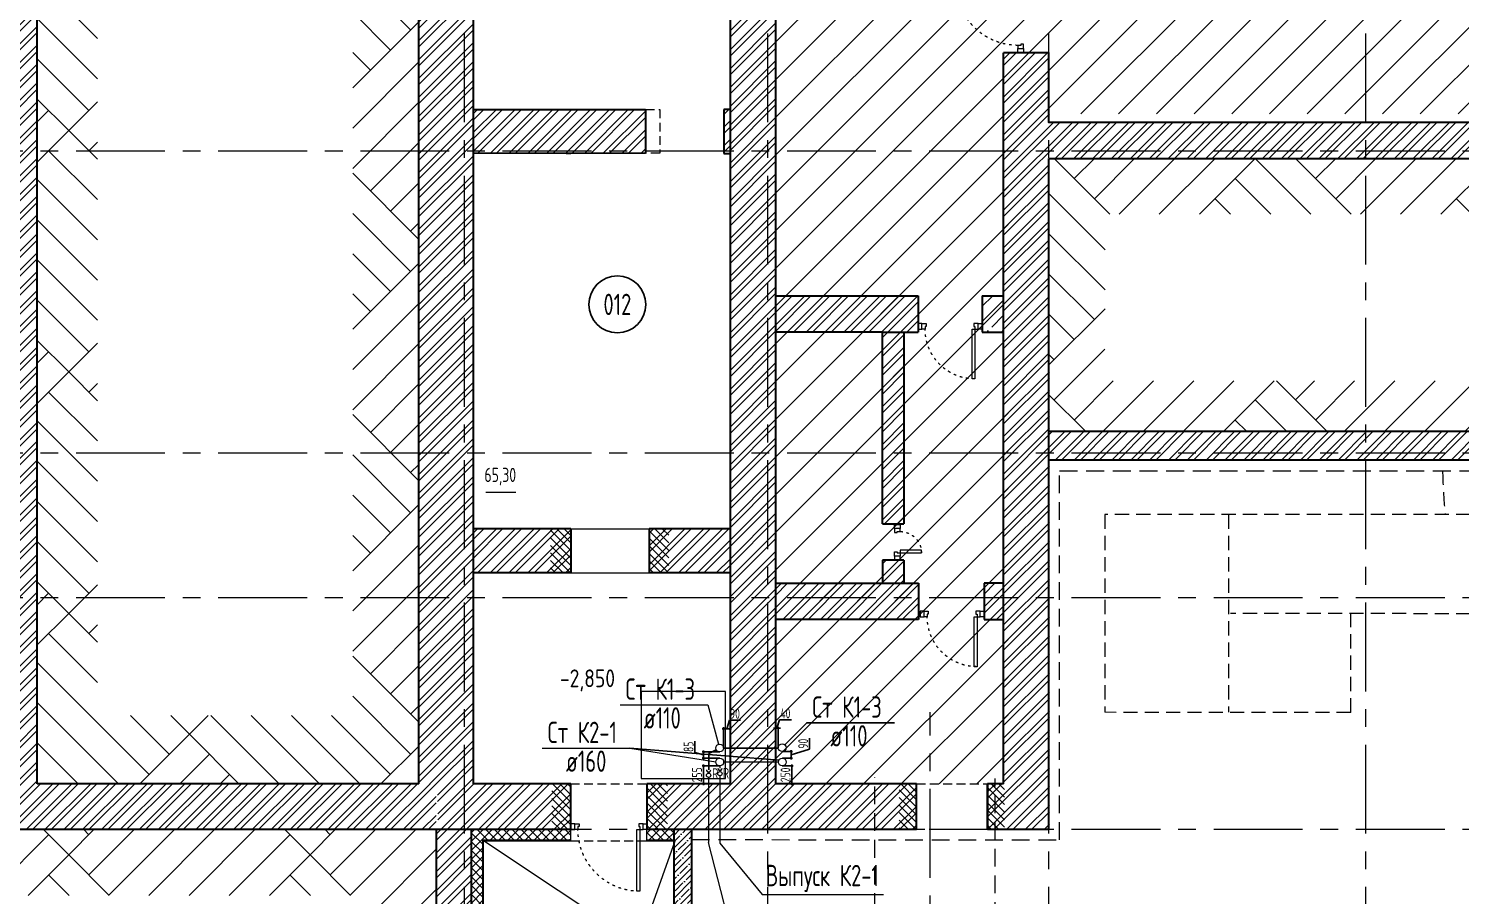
# Model space of a CAD drawing. Header units: millimetres. Extents: x -8689834 to 9419935, y -284943 to 166066.
# Drawn here: x -339973 to -319836, y 60527 to 72711 of the extents above; entities that cross this region are included whole.
import ezdxf
from ezdxf import colors
from ezdxf.entities.mleader import LeaderData, LeaderLine
from ezdxf.enums import TextEntityAlignment as Align
from ezdxf.math import Vec2, Vec3

# ---------------------------------------------------------------- set-up
doc = ezdxf.new("R2010")
doc.units = ezdxf.units.MM
doc.header["$MEASUREMENT"] = 0
for name, pattern in [('ACAD_ISO03W100', [30, 12, -18]), ('ADSK_Штриховая_ш2 п1', [3, 2, -1]), ('CENTER', [2, 1.25, -0.25, 0.25, -0.25]), ('TRATTEGGIATA', [0.75, 0.5, -0.25])]:
    doc.linetypes.add(name, pattern=pattern)
doc.layers.get('0').update_dxf_attribs({"color": 250, "lineweight": 9})
for name, color, linetype, lineweight in [('!!!_АР_перегородки блоки', 7, 'Continuous', 5), ('1 этаж тонкие линии!', 250, 'Continuous', 0), ('_0', 250, 'Continuous', 9), ('АР штриховка стен', 250, 'Continuous', 9), ('АР_Двери', 175, 'Continuous', 18), ('АР_Маркер экспликации', 239, 'Continuous', 13), ('АР_МосжилНии_Стены', 127, 'Continuous', 30), ('АР_Навесной фасад', 190, 'Continuous', 5), ('АР_Номер помещения', 1, 'Continuous', 25), ('АР_Оси', 195, 'Continuous', 9), ('АР_Отметки', 250, 'Continuous', 15), ('АР_Помещения_площадь', 19, 'Continuous', 9), ('АР_тонкая линия', 250, 'Continuous', 0), ('АР_Утеплитель', 154, 'Continuous', 9), ('АР_Штриховка кирпич', 250, 'Continuous', 9), ('АР_Штриховка монолит', 250, 'Continuous', 9), ('ВК_канализация', 32, 'Continuous', 30), ('Подвал', 250, 'Continuous', 30)]:
    doc.layers.add(name, color=color, linetype=linetype, lineweight=lineweight)
doc.layers.add('АР_Кровля дорожки', color=245, linetype='Continuous')
doc.styles.add('ISOCPEUR', font='isocpeur.ttf', dxfattribs={"width": 0.7})
doc.styles.get("Standard").update_dxf_attribs({"font": 'isocpeur.ttf', "width": 0.7})
doc.dimstyles.new('R_50', dxfattribs={"dimtxt": 140, "dimasz": 30, "dimexe": 20, "dimexo": 0, "dimgap": 20, "dimtad": 1, "dimdec": 0, "dimrnd": 5, "dimzin": 0, "dimdsep": 46, "dimtxsty": 'ISOCPEUR', "dimblk": 'ARCHTICK', "dimcen": 50, "dimdle": 20, "dimclrd": 256, "dimclre": 256, "dimclrt": 256, "dimadec": 0, "dimazin": 0, "dimtfac": 2, "dimtdec": 0, "dimtofl": 0, "dimtmove": 1, "dimatfit": 3, "dimfxl": 1, "dimtvp": 3, "dimtolj": 1, "dimtzin": 0, "dimarcsym": 0})

# ---------------------------------------------------------------- blocks, each defined once
blk = doc.blocks.new('*U246')
for points in [[(-55, -80), (-55, 0), (-115, 0), (-115, -40), (-100, -40), (-100, -80), (-55, -80)], [(0, 0), (0, -80), (-55, -80), (-55, 0), (0, 0)], [(-1070, 0), (-1070, -80), (-1015, -80), (-1015, 0), (-1070, 0)], [(-1015, -80), (-1015, 0), (-955, 0), (-955, -40), (-970, -40), (-970, -80), (-1015, -80)]]:
    blk.add_lwpolyline(points)
blk.add_lwpolyline([(-100, -80), (-100, -950), (-140, -950), (-140, -80)], close=True)
at = {"linetype": 'ACAD_ISO03W100', "ltscale": 3}
blk.add_arc((-100, -80), 870, 180, 270, dxfattribs=at)
blk = doc.blocks.new('*U245')
blk.add_lwpolyline([(-100, 80), (-100, 950), (-140, 950), (-140, 80)], close=True)
for points in [[(-1070, 0), (-1070, 80), (-1015, 80), (-1015, 0), (-1070, 0)], [(-1015, 80), (-1015, 0), (-955, 0), (-955, 40), (-970, 40), (-970, 80), (-1015, 80)], [(-55, 80), (-55, 0), (-115, 0), (-115, 40), (-100, 40), (-100, 80), (-55, 80)], [(0, 0), (0, 80), (-55, 80), (-55, 0), (0, 0)]]:
    blk.add_lwpolyline(points)
at = {"linetype": 'ACAD_ISO03W100', "ltscale": 3}
blk.add_arc((-100, 80), 870, 90, 180, dxfattribs=at)
blk = doc.blocks.new('*U274')
at = {"layer": 'АР_Номер помещения', "color": 7}
blk.add_circle((-16481, -1596), 400, dxfattribs=at)
at = {"layer": 'АР_Помещения_площадь', "color": 7}
blk.add_line((-17910, -4239), (-18332, -4239), dxfattribs=at)
at = {"color": 7, "style": 'ISOCPEUR', "width": 0.7, "flags": 1}
blk.add_attdef('КАТЕГОРИЯ', (-499, -2092), '', height=250, dxfattribs=at)
at = {"layer": 'АР_Номер помещения', "color": 7, "style": 'ISOCPEUR', "width": 0.7}
blk.add_attdef('НОМЕР_ПОМЕЩЕНИЯ', text='', height=300, dxfattribs=at).set_placement((-16481, -1596), align=Align.MIDDLE_CENTER)
at = {"layer": 'АР_Помещения_площадь', "color": 7, "lineweight": 30, "width": 0.7, "flags": 104}
blk.add_attdef('ИМЯ_ПОМЕЩЕНИЯ', text='', height=100, dxfattribs=at).set_placement((158, 1217), align=Align.MIDDLE_CENTER)
at = {"layer": 'АР_Помещения_площадь', "color": 7, "style": 'ISOCPEUR', "width": 0.7}
blk.add_attdef('ПЛОЩАДЬ_ПОМЕЩЕНИЯ', text='', height=200, dxfattribs=at).set_placement((-17905, -3993), align=Align.MIDDLE_RIGHT)
blk = doc.blocks.new('*U275')
blk.add_lwpolyline([(-100, 80), (-100, 780), (-140, 780), (-140, 80)], close=True)
for points in [[(-900, 0), (-900, 80), (-845, 80), (-845, 0), (-900, 0)], [(-845, 80), (-845, 0), (-785, 0), (-785, 40), (-800, 40), (-800, 80), (-845, 80)], [(-55, 80), (-55, 0), (-115, 0), (-115, 40), (-100, 40), (-100, 80), (-55, 80)], [(0, 0), (0, 80), (-55, 80), (-55, 0), (0, 0)]]:
    blk.add_lwpolyline(points)
at = {"linetype": 'ACAD_ISO03W100', "ltscale": 3}
blk.add_arc((-100, 80), 700, 90, 180, dxfattribs=at)
blk = doc.blocks.new('*U237')
for points in [[(-500, 0), (-500, -80), (-445, -80), (-445, 0), (-500, 0)], [(-445, -80), (-445, 0), (-385, 0), (-385, -40), (-400, -40), (-400, -80), (-445, -80)], [(-55, -80), (-55, 0), (-115, 0), (-115, -40), (-100, -40), (-100, -80), (-55, -80)], [(0, 0), (0, -80), (-55, -80), (-55, 0), (0, 0)]]:
    blk.add_lwpolyline(points)
blk.add_lwpolyline([(-100, -80), (-100, -380), (-140, -380), (-140, -80)], close=True)
at = {"linetype": 'ACAD_ISO03W100', "ltscale": 3}
blk.add_arc((-100, -80), 300, 180, 270, dxfattribs=at)
blk = doc.blocks.new('_DotSmall')
at = {"color": 0, "linetype": 'ByBlock', "const_width": 0.5}
blk.add_lwpolyline([(-0.0625, 0, 1), (0.0625, 0, 1)], format="xyb", close=True, dxfattribs=at)
blk = doc.blocks.new('_ArchTick')
at = {"color": 0, "linetype": 'ByBlock', "const_width": 0.15}
blk.add_lwpolyline([(-0.5, -0.5), (0.5, 0.5)], dxfattribs=at)
blk = doc.blocks.new('*D2222')
at = {"lineweight": -2, "ltscale": 100, "transparency": 16777216}
for p, q in [((-330218, 62869), (-330087, 62869)), ((-330198, 62595), (-330198, 62889)), ((-330153, 62869), (-330117, 62989)), ((-330117, 62989), (-329959, 62989)), ((-330107, 62595), (-330107, 62889))]:
    blk.add_line(p, q, dxfattribs=at)
at = {"lineweight": -2, "ltscale": 100, "transparency": 16777216, "xscale": 30, "yscale": 30, "zscale": 30, "rotation": 180}
blk.add_blockref('_ArchTick', (-330198, 62869), dxfattribs=at)
at = {"lineweight": -2, "ltscale": 100, "transparency": 16777216, "xscale": 30, "yscale": 30, "zscale": 30}
blk.add_blockref('_ArchTick', (-330107, 62869), dxfattribs=at)
at = {"ltscale": 100, "transparency": 16777216, "insert": (-330038, 63079), "char_height": 140, "attachment_point": 5, "style": 'ISOCPEUR'}
blk.add_mtext('\\A1;90', dxfattribs=at)
blk = doc.blocks.new('*D2223')
at = {"lineweight": -2, "ltscale": 100, "transparency": 16777216}
for p, q in [((-330252, 62347), (-330501, 62347)), ((-330481, 62074), (-330481, 62367)), ((-330251, 62094), (-330501, 62094))]:
    blk.add_line(p, q, dxfattribs=at)
at = {"lineweight": -2, "ltscale": 100, "transparency": 16777216, "xscale": 30, "yscale": 30, "zscale": 30}
for p, rotation in [((-330481, 62347), 90), ((-330481, 62094), 270)]:
    blk.add_blockref('_ArchTick', p, dxfattribs=dict(at, rotation=rotation))
at = {"ltscale": 100, "transparency": 16777216, "insert": (-330571, 62221), "char_height": 140, "attachment_point": 5, "rotation": 90, "style": 'ISOCPEUR'}
blk.add_mtext('\\A1;255', dxfattribs=at)
blk = doc.blocks.new('*D2225')
at = {"lineweight": -2, "ltscale": 100, "transparency": 16777216}
for p, q in [((-330601, 62536), (-330601, 62694)), ((-330481, 62500), (-330601, 62536)), ((-330252, 62543), (-330501, 62543)), ((-330251, 62457), (-330501, 62457)), ((-330481, 62437), (-330481, 62563))]:
    blk.add_line(p, q, dxfattribs=at)
at = {"lineweight": -2, "ltscale": 100, "transparency": 16777216, "xscale": 30, "yscale": 30, "zscale": 30}
for p, rotation in [((-330481, 62543), 90), ((-330481, 62457), 270)]:
    blk.add_blockref('_ArchTick', p, dxfattribs=dict(at, rotation=rotation))
at = {"ltscale": 100, "transparency": 16777216, "insert": (-330691, 62615), "char_height": 140, "attachment_point": 5, "rotation": 90, "style": 'ISOCPEUR'}
blk.add_mtext('\\A1;85', dxfattribs=at)
blk = doc.blocks.new('*D2226')
at = {"lineweight": -2, "ltscale": 100, "transparency": 16777216}
for p, q in [((-329468, 62875), (-329498, 62875)), ((-329468, 62598), (-329468, 62895)), ((-329468, 62875), (-329429, 62875)), ((-329449, 62875), (-329413, 62995)), ((-329429, 62602), (-329429, 62895)), ((-329429, 62875), (-329399, 62875)), ((-329413, 62995), (-329245, 62995))]:
    blk.add_line(p, q, dxfattribs=at)
at = {"lineweight": -2, "ltscale": 100, "transparency": 16777216, "xscale": 30, "yscale": 30, "zscale": 30}
blk.add_blockref('_ArchTick', (-329468, 62875), dxfattribs=at)
at = {"lineweight": -2, "ltscale": 100, "transparency": 16777216, "xscale": 30, "yscale": 30, "zscale": 30, "rotation": 180}
blk.add_blockref('_ArchTick', (-329429, 62875), dxfattribs=at)
at = {"ltscale": 100, "transparency": 16777216, "insert": (-329329, 63085), "char_height": 140, "attachment_point": 5, "style": 'ISOCPEUR'}
blk.add_mtext('\\A1;40', dxfattribs=at)
blk = doc.blocks.new('*D2227')
at = {"lineweight": -2, "ltscale": 100, "transparency": 16777216}
for p, q in [((-329373, 62346), (-329218, 62346)), ((-329238, 62074), (-329238, 62366)), ((-329373, 62094), (-329218, 62094))]:
    blk.add_line(p, q, dxfattribs=at)
at = {"lineweight": -2, "ltscale": 100, "transparency": 16777216, "xscale": 30, "yscale": 30, "zscale": 30}
for p, rotation in [((-329238, 62346), 90), ((-329238, 62094), 270)]:
    blk.add_blockref('_ArchTick', p, dxfattribs=dict(at, rotation=rotation))
at = {"ltscale": 100, "transparency": 16777216, "insert": (-329328, 62220), "char_height": 140, "attachment_point": 5, "rotation": 90, "style": 'ISOCPEUR'}
blk.add_mtext('\\A1;250', dxfattribs=at)
blk = doc.blocks.new('*D2228')
at = {"lineweight": -2, "ltscale": 100, "transparency": 16777216}
for p, q in [((-328989, 62580), (-328989, 62738)), ((-329371, 62456), (-329229, 62456)), ((-329369, 62548), (-329229, 62548)), ((-329249, 62502), (-328989, 62580)), ((-329249, 62436), (-329249, 62568))]:
    blk.add_line(p, q, dxfattribs=at)
at = {"lineweight": -2, "ltscale": 100, "transparency": 16777216, "xscale": 30, "yscale": 30, "zscale": 30}
for p, rotation in [((-329249, 62548), 90), ((-329249, 62456), 270)]:
    blk.add_blockref('_ArchTick', p, dxfattribs=dict(at, rotation=rotation))
at = {"ltscale": 100, "transparency": 16777216, "insert": (-329079, 62659), "char_height": 140, "attachment_point": 5, "rotation": 90, "style": 'ISOCPEUR'}
blk.add_mtext('\\A1;90', dxfattribs=at)

msp = doc.modelspace()

# ---------------------------------------------------------------- hatches: boundary and pattern name
at = {"layer": '!!!_АР_перегородки блоки', "lineweight": 5, "ltscale": 100}
h = msp.add_hatch(dxfattribs=at)
h.set_pattern_fill('ANSI31', scale=3000, angle=180, style=0)
h.paths.add_polyline_path([(-327484.7, 61936.6), (-327484.7, 62094), (-326484.7, 62094), (-326484.7, 61936.6), (-326484.7, 61850.2), (-326197.5, 61850.2), (-326197.5, 71514.6), (-325612.1, 71514.6), (-295741.6, 71514.6), (-295741.6, 71680), (-295741.6, 81263.1), (-329468.3, 81263.1), (-329468.3, 61850.2), (-327484.7, 61850.2)])
at = {"layer": '1 этаж тонкие линии!', "ltscale": 100, "transparency": 33554559}
h = msp.add_hatch(dxfattribs=at)
h.set_pattern_fill('AR-PARQ1', scale=200, angle=45, style=0)
h.paths.add_polyline_path([(-339005.1, 81057.8), (-335415.1, 81057.8), (-335415.1, 63056), (-339005.1, 63056)], flags=16)
h.paths.add_polyline_path([(-339852.1, 82045.5), (-334484.7, 82050.5), (-334484.7, 62098), (-339852.7, 62093)])
h = msp.add_hatch(dxfattribs=at)
h.set_pattern_fill('AR-PARQ1', scale=200, angle=45, style=0)
h.set_pattern_definition([(135, (0.2, -110), (-3394.113, 0), [2400, -2400]), (135, (283, 172.8), (-3394.113, 0), [2400, -2400]), (135, (565.9, 455.7), (-3394.113, 0), [2400, -2400]), (135, (848.7, 738.5), (-3394.113, 0), [2400, -2400]), (135, (1131.6, 1021.4), (-3394.113, 0), [2400, -2400]), (135, (1414.4, 1304.2), (-3394.113, 0), [2400, -2400]), (135, (1697.2, 1587), (-3394.113, 0), [2400, -2400]), (45, (-1696.9, 1587), (3394.113, 0), [2400, -2400]), (45, (-1979.7, 1870), (3394.113, 0), [2400, -2400]), (45, (-2262.6, 2152.7), (3394.113, 0), [2400, -2400]), (45, (-2545.4, 2435.6), (3394.113, 0), [2400, -2400]), (45, (-2828.2, 2718.4), (3394.113, 0), [2400, -2400]), (45, (-3111, 3001.3), (3394.113, 0), [2400, -2400]), (45, (-3394, 3284), (3394.113, 0), [2400, -2400])])
h.paths.add_polyline_path([(-299206.8, 70885.7), (-325621.8, 70885.7), (-325621.8, 67045.7), (-299206.8, 67045.7)])
h.paths.add_polyline_path([(-299975.8, 70101.9), (-299977.8, 67758), (-324834.8, 67758), (-324832.9, 70101.9)], flags=16)
h = msp.add_hatch(dxfattribs=at)
h.set_pattern_fill('AR-PARQ1', scale=200, angle=45, style=0)
h.paths.add_polyline_path([(-335193, 56344.5), (-345603.8, 56344.5), (-345600.6, 63622.4), (-341357.6, 63622.4), (-341357.6, 60525.8), (-335189.8, 60525.8)], flags=16)
h.paths.add_polyline_path([(-334239.8, 55506.5), (-346441.8, 55506.5), (-346441.8, 64415), (-340493.3, 64415), (-340493.3, 61455.7), (-334239.8, 61455.7)])
at = {"layer": 'АР штриховка стен', "ltscale": 100}
h = msp.add_hatch(dxfattribs=at)
h.set_pattern_fill('ANSI31', scale=600, angle=-90)
h.set_pattern_definition([(315, (-242859.06, 912661.62), (53.0330086, 53.0330086), [])])
h.paths.add_polyline_path([(-331246.5, 65059.3), (-331246.5, 65678.8), (-330970.2, 65678.8), (-330969.8, 65059.6)])
h.paths.add_polyline_path([(-332631.9, 65059.5), (-332631.9, 65679), (-332347.9, 65678.8), (-332347.9, 65059.5)])
h = msp.add_hatch(dxfattribs=at)
h.set_pattern_fill('ANSI31', scale=600, angle=-90)
h.set_pattern_definition([(315, (-241966.475, 909078.04), (53.0330086, 53.0330086), [])])
h.paths.add_polyline_path([(-331276.8, 61455.4), (-331276.8, 62094.7), (-330985.3, 62094.7), (-330985.3, 61455.4)])
h.paths.add_polyline_path([(-332613.7, 61455.4), (-332613.7, 62094.7), (-332347.9, 62094.7), (-332347.9, 61455.4)])
h = msp.add_hatch(dxfattribs=at)
h.set_pattern_fill('ANSI31', scale=600, angle=-90)
h.set_pattern_definition([(315, (-237173.31, 909077.465), (53.0330086, 53.0330086), [])])
h.paths.add_polyline_path([(-326483.7, 61454.8), (-326483.7, 62094.1), (-326249, 62094.1), (-326249, 61454.8)])
h.paths.add_polyline_path([(-327727.3, 61454.8), (-327727.3, 62094.1), (-327484.7, 62094.1), (-327484.7, 61454.8)])
at = {"layer": 'АР_Утеплитель', "ltscale": 100}
h = msp.add_hatch(dxfattribs=at)
h.set_pattern_fill('ANSI37', scale=700)
h.set_pattern_definition([(45, (-14549.87, -21068), (-61.871843, 61.871843), []), (135, (-14549.87, -21068), (-61.871843, -61.871843), [])])
h.paths.add_polyline_path([(-332347.9, 61305.4), (-332347.9, 61455.4), (-332391.8, 61455), (-333741.8, 61455.6), (-333738.3, 55912.5), (-333588.3, 56002.5), (-333586.8, 61305.4), (-332348.1, 61305.4)])
h = msp.add_hatch(dxfattribs=at)
h.set_pattern_fill('ANSI37', scale=700)
h.set_pattern_definition([(45, (-14549.69, -20823.21), (-61.871843, 61.871843), []), (135, (-14549.69, -20823.21), (-61.871843, -61.871843), [])])
h.paths.add_polyline_path([(-330895.3, 61455.4), (-331276.8, 61455.4), (-331276.8, 61305.4), (-330895.2, 61305.4)])
at = {"layer": 'АР_Штриховка кирпич', "ltscale": 100}
h = msp.add_hatch(dxfattribs=at)
h.set_pattern_fill('ANSI32', scale=500)
h.paths.add_polyline_path([(-339853.3, 82050.5), (-330106.8, 82051.5), (-330106.8, 80969.2), (-329468.3, 80969), (-329468.3, 82685.7), (-329576.8, 82685.7), (-329971.8, 82685.8), (-340493.3, 82685.7), (-340493.3, 64815.7), (-346842, 64815.7), (-346842, 55105.7), (-333741.7, 55105.7), (-333741.7, 61455.7), (-332347.9, 61455.7), (-332347.9, 62094), (-334239.8, 62094), (-334239.8, 55506.5), (-346441.8, 55506.5), (-346441.1, 64415), (-340492.6, 64415), (-340517.6, 61455.7), (-334214, 61455.7), (-334225.3, 62094.7), (-339853.3, 62094.7), (-339853.4, 64904.6)])
h = msp.add_hatch(dxfattribs=at)
h.set_pattern_fill('ANSI32', scale=500)
h.paths.add_polyline_path([(-333716.9, 82685.7), (-334136.7, 82685.7), (-334136.7, 62094), (-333716.8, 62094)])
h.paths.add_polyline_path([(-334136.7, 82685.7), (-334484.7, 82685.7), (-334484.7, 62094), (-334136.7, 62094)])
h = msp.add_hatch(dxfattribs=at)
h.set_pattern_fill('ANSI32', scale=500)
h.paths.add_polyline_path([(-330107.2, 62334), (-330107, 75293.5), (-329468.1, 75293.5), (-329468.3, 62094), (-330106.8, 62094), (-330106.8, 62334)])
h = msp.add_hatch(dxfattribs=at)
h.set_pattern_fill('ANSI32', scale=500)
h.paths.add_polyline_path([(-325621.9, 72376.5), (-326262.9, 72376.5), (-326262.2, 70995.7), (-325615.6, 70995.7), (-325615.6, 71514.8), (-325621.2, 71514.8)])
h.paths.add_polyline_path([(-321160.6, 71394.1), (-325615.6, 71394.1), (-325615.6, 70995.7), (-321166.3, 70885.7)])
h.paths.add_polyline_path([(-321166.3, 70885.7), (-325615.6, 70995.7), (-325615.6, 61476.5), (-325615.6, 66645.7), (-299206.8, 66645.7), (-299194.3, 67045.7), (-325615.6, 67045.7), (-325621.8, 70885.7), (-321160.6, 70885.7)])
h.paths.add_polyline_path([(-295715.3, 71393.9), (-314071.8, 71394), (-317825.5, 71394.1), (-317828.5, 72245.9), (-318274.1, 72245.9), (-318274.1, 71394.1), (-321160.6, 71394.1), (-321166.3, 70885.7), (-295715.3, 70995.7)])
h.paths.add_polyline_path([(-318274.1, 71394.1), (-317841.8, 71394.1)], flags=16)
h.paths.add_polyline_path([(-295715.3, 70999), (-321166.3, 70885.7), (-295715.3, 70891)], flags=17)
h.paths.add_polyline_path([(-327484.7, 61455.7), (-327484.7, 62093.9), (-331276, 62093.7), (-331277.6, 61455.4), (-325615.6, 61455.7), (-325615.6, 70995.7), (-326256.7, 70995.7), (-326255.1, 62094), (-326484.7, 62094), (-326484.7, 61455.7)])
h = msp.add_hatch(dxfattribs=at)
h.set_pattern_fill('ANSI32', scale=500)
h.set_pattern_definition([(45, (0, 5897.26), (-132.58252, 132.58252), []), (45, (88.39, 5897.26), (-132.58252, 132.58252), [])])
h.paths.add_polyline_path([(-331297.3, 71576), (-333716.8, 71576), (-333716.8, 70956.7), (-331297.3, 70959.2)])
h.paths.add_polyline_path([(-330106.8, 71576), (-330195.9, 71576.2), (-330195.9, 70956.9), (-330106.8, 70956.7)])
h = msp.add_hatch(dxfattribs=at)
h.set_pattern_fill('ANSI32', scale=500)
h.paths.add_polyline_path([(-329471.8, 68954.6), (-327463.8, 68954.5), (-327463.8, 68444.6), (-329468.3, 68444.6)])
h = msp.add_hatch(dxfattribs=at)
h.set_pattern_fill('ANSI32', scale=500)
h.paths.add_polyline_path([(-327963.6, 68444.6), (-327661.7, 68444.6), (-327661.9, 65747.8), (-327963.4, 65747.8)])
h = msp.add_hatch(dxfattribs=at)
h.set_pattern_fill('ANSI32', scale=500)
h.paths.add_polyline_path([(-332347.9, 65678.8), (-333716.8, 65678.8), (-333716.8, 65059.5), (-332347.9, 65059.5)])
h.paths.add_polyline_path([(-330106.8, 65678.8), (-331246.5, 65678.8), (-331246.5, 65059.5), (-330106.8, 65059.5)])
h = msp.add_hatch(dxfattribs=at)
h.set_pattern_fill('ANSI32', scale=500)
h.paths.add_polyline_path([(-327963.6, 65241.2), (-327661.7, 65241.2), (-327661.1, 64914.4), (-327962.6, 64914.4)])
h = msp.add_hatch(dxfattribs=at)
h.set_pattern_fill('ANSI32', scale=500)
h.paths.add_polyline_path([(-327458.8, 64914.4), (-329468.3, 64914.4), (-329468.4, 64406.1), (-327458.8, 64406.1)])
h.paths.add_polyline_path([(-326262.1, 64913.9), (-326534, 64913.9), (-326534.1, 64405.9), (-326262.2, 64405.9)])
at = {"layer": 'АР_Штриховка монолит', "ltscale": 300}
h = msp.add_hatch(dxfattribs=at)
h.set_pattern_fill('ANSI35', scale=1200)
h.set_pattern_definition([(45, (16218.3, -7798.38), (-212.13203, 212.13203), []), (45, (16430.42, -7798.38), (-212.13203, 212.13203), [375, -75, 0, -75])])
h.paths.add_polyline_path([(-326565.5, 68954.5), (-326263.7, 68954.5), (-326260.6, 68444.6), (-326562.1, 68444.5)])
at = {"layer": 'АР_Штриховка монолит', "ltscale": 100}
h = msp.add_hatch(dxfattribs=at)
h.set_pattern_fill('ANSI35', scale=500)
h.paths.add_polyline_path([(-332172.2, 56586.8), (-331925.6, 56690.8), (-331924.8, 59645.3), (-330644.8, 59645.3), (-330645.5, 61455.4), (-330895.5, 61455.4), (-330894.8, 59895.4), (-332174.8, 59895.4)])

# ---------------------------------------------------------------- linework, layer by layer
at = {"color": 7, "linetype": 'TRATTEGGIATA', "ltscale": 500}
for p, q in [((-325472, 61305.7), (-325472, 66495.7)), ((-325472, 66495.7), (-299356.8, 66495.7)), ((-328071, 57681.6), (-328071, 62190.3)), ((-326378.4, 57555.3), (-326378.4, 62170.3)), ((-330645.2, 61310.9), (-325472, 61305.7))]:
    msp.add_line(p, q, dxfattribs=at)
at = {"color": 7, "ltscale": 150}
for points in [[(-331476.3, 59895.4), (-333576.7, 61295.4)], [(-331376.3, 59895.4), (-330878.2, 61295.4)]]:
    msp.add_lwpolyline(points, dxfattribs=at)
at = {"layer": '_0', "color": 7, "ltscale": 100}
msp.add_lwpolyline([(-331357.4, 62168.9), (-330172.3, 62168.9), (-330172.3, 63394.7), (-331357.4, 63394.7)], close=True, dxfattribs=at)
at = {"layer": 'АР_Кровля дорожки', "color": 7, "ltscale": 500}
for points in [[(-327794.7, 62953.2), (-329028.7, 62953.2), (-329335.6, 62641.7)], [(-331514.9, 62596.9), (-329420.6, 62429.1)]]:
    msp.add_lwpolyline(points, dxfattribs=at)
at = {"layer": 'АР_Кровля дорожки', "color": 244, "ltscale": 500, "true_color": 0x991b1e}
for points in [[(-330406, 62291.9), (-330406.5, 62520.7), (-330302.4, 62573)], [(-330198.3, 62595), (-329429, 62598.2)]]:
    msp.add_lwpolyline(points, dxfattribs=at)
at = {"layer": 'АР_Кровля дорожки', "color": 6, "ltscale": 500}
msp.add_lwpolyline([(-330197.5, 62402.1), (-329428.1, 62401.3)], dxfattribs=at)
at = {"layer": 'АР_МосжилНии_Стены', "color": 7, "ltscale": 100}
for p, q in [((-339853.3, 62095.5), (-339853.3, 82050.5)), ((-333716.8, 71576), (-331295.9, 71576.3)), ((-331297.3, 71575.5), (-331297.3, 70959.2)), ((-330106.8, 71576), (-330195.9, 71576)), ((-330195.9, 71576), (-330195.9, 70957.6)), ((-331297.3, 70959.2), (-333716.9, 70958.1)), ((-332347.9, 70957), (-332413.4, 70957)), ((-330195.9, 70957.6), (-330106.8, 70957.6)), ((-325621.8, 67045.7), (-325621.8, 70885.7)), ((-325621.8, 70885.7), (-299206.8, 70885.7)), ((-327463.8, 68954.6), (-327463.8, 68444.6)), ((-326563.8, 68954.4), (-326563.8, 68444.6)), ((-299206.8, 67045.7), (-325621.8, 67045.7)), ((-332347.9, 65678.8), (-333716.8, 65678.8)), ((-332347.9, 65678.8), (-332413.4, 65678.8)), ((-332347.9, 65678.8), (-332347.9, 65059.5)), ((-330106.8, 65678.8), (-331246.5, 65678.8)), ((-331246.5, 65678.8), (-331246.5, 65059.5)), ((-332350.2, 65059.5), (-333716.8, 65059.5)), ((-332347.9, 65059.5), (-332413.4, 65059.5)), ((-330106.8, 65059.5), (-331246.5, 65059.5)), ((-329468.3, 64914.4), (-327458.8, 64914.4)), ((-327458.8, 64914.4), (-327458.8, 64406)), ((-326262.2, 64913.9), (-326534, 64913.9)), ((-326534, 64913.9), (-326534, 64406)), ((-327458.8, 64406), (-329468.3, 64406)), ((-326534, 64406), (-326262.2, 64405.5)), ((-334484.7, 62094), (-339853.3, 62095.5)), ((-332347.9, 61455.4), (-332347.9, 62093.7)), ((-331276.8, 62093.7), (-331276.8, 61455.4)), ((-327484.7, 61455.7), (-327484.7, 62094)), ((-327484.7, 61455.7), (-327484.7, 62094)), ((-326484.7, 61455.7), (-326484.7, 62094)), ((-326484.7, 62094), (-326484.7, 61455.7)), ((-334329.8, 61455.6), (-332347.9, 61455.4)), ((-333741.7, 55105.7), (-333741.8, 61455.7)), ((-331276.8, 61455.4), (-327492.9, 61455.7)), ((-330894.1, 59895.4), (-330895.3, 61455.4)), ((-330644.1, 59645.3), (-330645.3, 61455.4))]:
    msp.add_line(p, q, dxfattribs=at)
for points in [[(-334484.7, 62094), (-334484.7, 82685.7)], [(-333716.8, 62094), (-333716.8, 62094), (-333716.8, 82051.5)], [(-330106.8, 75293.5), (-330106.8, 62099.4)], [(-330106.8, 75293.5), (-329468.3, 75293.5), (-329468.3, 62094)], [(-295715.3, 74654), (-295715.3, 71393.9), (-325621.8, 71394.1), (-325622.2, 72376.5)], [(-326262.6, 72376.5), (-325622.2, 72376.5)], [(-326262.2, 62094), (-326262.6, 72372.8)], [(-329468.3, 68954.6), (-327463.8, 68954.6)], [(-326563.8, 68954.4), (-326262.2, 68954.4)], [(-327962.6, 65747.8), (-327962.6, 68444.6), (-329468.3, 68444.6)], [(-327962.6, 68444.6), (-327463.8, 68444.6)], [(-327662.6, 68444.6), (-327662.6, 65747.8)], [(-326563.8, 68444.6), (-326262.2, 68444.6)], [(-326484.7, 61455.7), (-325621.8, 61455.7), (-325621.8, 67045.7), (-325621.8, 67045.7)], [(-312596.8, 66645.7), (-312596.8, 66645.7), (-325621.8, 66645.7)], [(-327962.6, 65747.8), (-327662.6, 65747.8)], [(-327962.6, 65241.2), (-327962.6, 64914.4)], [(-327662.6, 65241.2), (-327962.6, 65241.2)], [(-327662.6, 65241.2), (-327662.6, 64914.4)], [(-332347.9, 62093.7), (-333716.8, 62094)], [(-330106.8, 62094), (-331276.8, 62093.7)], [(-327484.7, 62094), (-329468.3, 62094)], [(-326262.2, 62094), (-326262.2, 62094), (-326484.7, 62094)], [(-327492.9, 61455.7), (-327484.7, 61455.7)]]:
    msp.add_lwpolyline(points, dxfattribs=at)
msp.add_lwpolyline([(-334239.8, 55506.5), (-346441.8, 55506.5), (-346441.8, 64415), (-340491.8, 64415), (-340491.8, 61455.7), (-334239.8, 61455.7)], close=True, dxfattribs=at)
at = {"layer": 'АР_Навесной фасад', "color": 7, "ltscale": 100}
for p, q in [((-332347.9, 61295.4), (-332347.9, 61455.4)), ((-331276.8, 61295.4), (-331276.8, 61455.4)), ((-333586.8, 55989.8), (-333586.7, 61305.4)), ((-333586.7, 61305.4), (-332347.9, 61305.4)), ((-333576.8, 55994), (-333576.7, 61295.4)), ((-333576.7, 61295.4), (-332347.9, 61295.4)), ((-331276.8, 61305.4), (-330895.3, 61305.4)), ((-331276.8, 61295.4), (-330895.3, 61295.4))]:
    msp.add_line(p, q, dxfattribs=at)
at = {"layer": 'АР_Оси', "color": 7, "linetype": 'CENTER', "ltscale": 1000}
for p, q in [((-329577, 53394.4), (-329577, 87701.9)), ((-325622, 53394.4), (-325622, 87701.9)), ((-321167, 53394.4), (-321167, 87701.9)), ((-333842, 53394.4), (-333842, 82776.9)), ((-359305.8, 70995.7), (-275708.6, 70995.7)), ((-359305.8, 66745.7), (-275708.6, 66745.7)), ((-359305.8, 64715.7), (-275708.6, 64715.7)), ((-327293.7, 54773), (-327293.7, 63101.3)), ((-359305.8, 61455.7), (-289924.6, 61455.7))]:
    msp.add_line(p, q, dxfattribs=at)
at = {"layer": 'АР_тонкая линия', "color": 7, "linetype": 'ADSK_Штриховая_ш2 п1', "ltscale": 100}
for p, q in [((-319096.3, 65880), (-324834.3, 65880)), ((-324834.3, 65879.8), (-324834.3, 63099.8)), ((-323095.9, 65879.8), (-323095.9, 63101.6)), ((-319096.3, 64485), (-323068.2, 64490)), ((-321375.9, 63097.9), (-321375.9, 64488.1)), ((-321375.9, 63097.9), (-324834.3, 63099.8))]:
    msp.add_line(p, q, dxfattribs=at)
msp.add_arc((-312468.2, 66644.4), 7619.6, 181.11824, 185.73077, dxfattribs=at)
at = {"layer": 'ВК_канализация', "color": 18, "lineweight": 13, "ltscale": 500, "true_color": 0x000000}
for points in [[(-331654.6, 63204.6), (-330420.6, 63204.6), (-330267.9, 62650.8)], [(-332748.9, 62596.9), (-331514.9, 62596.9), (-330307.5, 62402.4)], [(-328282.9, 59574.1), (-329976.3, 59574.1), (-330409.5, 61268.2)]]:
    msp.add_lwpolyline(points, dxfattribs=at)
at = {"layer": 'ВК_канализация', "color": 244, "lineweight": 13, "ltscale": 500, "true_color": 0x991b1e}
for points in [[(-330409.8, 62244.8), (-330409.8, 62261.5)], [(-330410.1, 62183.4), (-330409.5, 61268.2)]]:
    msp.add_lwpolyline(points, dxfattribs=at)
at = {"layer": 'ВК_канализация', "color": 6, "lineweight": 13, "ltscale": 500}
for points in [[(-330251.7, 62347.1), (-330251.7, 62314.5)], [(-330249.6, 62284.5), (-330249.6, 62268.2)], [(-330250.5, 62207.4), (-330251.7, 61261.2)]]:
    msp.add_lwpolyline(points, dxfattribs=at)
at = {"layer": 'ВК_канализация', "color": 7, "lineweight": 13, "ltscale": 500}
msp.add_lwpolyline([(-330251.7, 61261.2), (-329655.4, 60536.7), (-327948.9, 60536.7)], dxfattribs=at)
at = {"layer": 'ВК_канализация', "color": 244, "lineweight": 13, "ltscale": 500, "true_color": 0x991b1e}
for centre, radius in [((-330253.2, 62597.7), 55), ((-329374.2, 62602.5), 55), ((-330409.8, 62214.8), 30)]:
    msp.add_circle(centre, radius, dxfattribs=at)
at = {"layer": 'ВК_канализация', "color": 6, "lineweight": 13, "ltscale": 500}
for centre, radius in [((-330252.5, 62402.1), 55), ((-329373.1, 62401.3), 55), ((-330250.5, 62237.8), 30)]:
    msp.add_circle(centre, radius, dxfattribs=at)
at = {"layer": 'ВК_канализация', "color": 244, "lineweight": 13, "ltscale": 500, "true_color": 0x991b1e}
msp.add_arc((-330409.8, 62291.5), 30, 180, 0, dxfattribs=at)
at = {"layer": 'ВК_канализация', "color": 6, "lineweight": 13, "ltscale": 500}
msp.add_arc((-330249, 62314.5), 30, 178.8413, 358.8413, dxfattribs=at)
at = {"layer": 'Подвал', "color": 7, "linetype": 'TRATTEGGIATA', "lineweight": 13, "ltscale": 250}
for p, q in [((-331295.9, 71576), (-331095.9, 71576)), ((-331095.9, 71576), (-331095.9, 70959.2)), ((-331095.9, 70959.2), (-331297.3, 70959.2)), ((-332347.9, 62094.6), (-331277.9, 62094.6)), ((-327484.7, 62094.6), (-326414.7, 62094.6)), ((-327492.9, 61455.7), (-326422.9, 61455.7)), ((-332346.8, 61295.4), (-331276.8, 61295.4))]:
    msp.add_line(p, q, dxfattribs=at)
at = {"layer": 'Подвал', "color": 7, "lineweight": 13, "ltscale": 250}
for p, q in [((-332347.9, 65678.8), (-331246.5, 65678.8)), ((-332347.9, 65059.5), (-331246.5, 65059.5))]:
    msp.add_line(p, q, dxfattribs=at)

# ---------------------------------------------------------------- block references
at = {"layer": 'АР_Двери', "color": 7, "xscale": -1}
for name, p, rotation in [('*U246', (-325978.5, 73446.5), 270), ('*U275', (-326563.8, 68566.3), 180), ('*U237', (-327795.2, 65241.2), 90), ('*U275', (-326534, 64521.6), 180), ('*U245', (-331276.8, 61533.8), 180)]:
    msp.add_blockref(name, p, dxfattribs=dict(at, rotation=rotation))
at = {"layer": 'АР_Маркер экспликации', "color": 7}
ref = msp.add_blockref('*U274', (-315211.8, 70430.2), dxfattribs=at)
ref.add_attrib('НОМЕР_ПОМЕЩЕНИЯ', '012', dxfattribs={"layer": 'АР_Номер помещения', "color": 7, "height": 300, "style": 'ISOCPEUR', "width": 0.7}).set_placement((-331692.4, 68834.5), align=Align.MIDDLE_CENTER)
ref.add_attrib('ПЛОЩАДЬ_ПОМЕЩЕНИЯ', '65,30', dxfattribs={"layer": 'АР_Помещения_площадь', "color": 7, "height": 200, "style": 'ISOCPEUR', "width": 0.7}).set_placement((-333116.6, 66437.5), align=Align.MIDDLE_RIGHT)

# ---------------------------------------------------------------- texts
at = {"layer": 'ВК_канализация', "color": 18, "ltscale": 100, "true_color": 0x000000, "char_height": 300, "attachment_point": 4, "style": 'ISOCPEUR'}
for s, insert, width in [('Ст К1-3', (-331578, 63425.4), 5891.51), ('Ст К1-3', (-328952.1, 63174), 5891.51), ('\\pxi-1,l1,t1,5;ø110', (-331322, 63020.7), 7500), ('Ст К2-1', (-332672.3, 62817.7), 5891.51), ('\\pxi-1,l1,t1,5;ø110', (-328696.1, 62769.4), 7500), ('\\pxi-1,l1,t1,5;ø160', (-332416.3, 62413), 7500), ('Выпуск К2-1', (-329607.2, 60765), 5891.51)]:
    msp.add_mtext(s, dxfattribs=dict(at, insert=insert, width=width))
at = {"layer": 'ВК_канализация', "color": 7, "ltscale": 100, "char_height": 150, "width": 7500, "attachment_point": 4, "rotation": 0.04194, "style": 'ISOCPEUR'}
for insert in [(-330360.1, 62239.3, -78.2), (-330208, 62242.5, -78.2)]:
    msp.add_mtext('\\pxi-1,l1,t1,5;R', dxfattribs=dict(at, insert=insert))

# ---------------------------------------------------------------- dimensions: what is measured, and where the dimension line sits
at = {"color": 18, "ltscale": 100, "true_color": 0x000000}
for base, p1, p2, picture, middle in [((-330106.8273, 62868.7713), (-330198.2988, 62594.9635), (-330106.8273, 62594.9635), '*D2222', (-330096.563, 63078.7713)), ((-329429.2, 62875.4), (-329468.3, 62598.1), (-329429.2, 62601.6), '*D2226', (-329392.7, 63085.4))]:
    dim = msp.add_linear_dim(base=base, p1=p1, p2=p2, dimstyle='R_50', override={"dimpost": '\\X'}, dxfattribs=at)
    dim.commit()
    dim.dimension.update_dxf_attribs({"geometry": picture, "text_midpoint": middle})
for base, p1, p2, picture, middle in [((-330481.2, 62542.8), (-330250.7, 62457.2), (-330251.8, 62542.8), '*D2225', (-330691.2, 62556)), ((-329249.4, 62547.8), (-329371.1, 62456.2), (-329368.8, 62547.8), '*D2228', (-329079.4, 62600)), ((-330481.2, 62347.1), (-330250.7, 62094), (-330252.2, 62347.1), '*D2223', (-330571.2, 62220.5)), ((-329237.5, 62346.3), (-329373.1, 62094), (-329372.9, 62346.3), '*D2227', (-329327.5, 62220.1))]:
    dim = msp.add_linear_dim(base=base, p1=p1, p2=p2, angle=90, dimstyle='R_50', override={"dimpost": '\\X'}, dxfattribs=at)
    dim.commit()
    dim.dimension.update_dxf_attribs({"geometry": picture, "text_midpoint": middle})

# ---------------------------------------------------------------- leaders
at = {"layer": 'АР_Отметки', "color": 7}
ml = msp.add_multileader_mtext('Standard', dxfattribs=at)
ml.set_content('{\\W0.8;-2,430}', color=7, style='ISOCPEUR')
ml.set_leader_properties(color=256, linetype='Continuous', lineweight=-1)
ml.set_arrow_properties(name='DOTSMALL')
ml.build(insert=Vec2(0, 0))
ml.multileader.update_dxf_attribs({"has_text_frame": 1, "text_left_attachment_type": 4, "text_right_attachment_type": 4, "dogleg_length": 100, "arrow_head_size": 180})
ctx = ml.context
ctx.base_point, ctx.char_height, ctx.arrow_head_size, ctx.landing_gap_size, ctx.plane_origin = Vec3(-336711.9, 117132.7), 250, 180, 50, Vec3(-335659.2, 115477.5)
ctx.left_attachment, ctx.right_attachment = 4, 4
notes = []
notes.append((ctx, [(0, (0, 0, 0), (0, 0), (1, 0), 1, [])]))
ctx.mtext.insert, ctx.mtext.width, ctx.mtext.line_spacing_style, ctx.mtext.flow_direction = Vec3(-336661.9, 117466), 852.697, 2, 5
ml = msp.add_multileader_mtext('Standard', dxfattribs=at)
ml.set_content('{\\W0.8;-2,780}', color=7, style='ISOCPEUR')
ml.set_leader_properties(color=256, linetype='Continuous', lineweight=-1)
ml.set_arrow_properties(name='DOTSMALL')
ml.build(insert=Vec2(0, 0))
ml.multileader.update_dxf_attribs({"has_text_frame": 1, "text_left_attachment_type": 4, "text_right_attachment_type": 4, "dogleg_length": 100, "arrow_head_size": 180})
ctx = ml.context
ctx.base_point, ctx.char_height, ctx.arrow_head_size, ctx.landing_gap_size, ctx.plane_origin = Vec3(-348571.1, 101311.4), 250, 180, 50, Vec3(-348527.5, 100033.3)
ctx.left_attachment, ctx.right_attachment = 4, 4
notes.append((ctx, [(0, (0, 0, 0), (0, 0), (1, 0), 1, [])]))
ctx.mtext.insert, ctx.mtext.width, ctx.mtext.defined_height, ctx.mtext.line_spacing_style, ctx.mtext.flow_direction = Vec3(-348521.1, 101644.7), 769.989, 343.9, 2, 5
ml = msp.add_multileader_mtext('Standard', dxfattribs=at)
ml.set_content('{\\W0.8;-2,730}', color=7, style='ISOCPEUR')
ml.set_leader_properties(color=256, linetype='Continuous', lineweight=-1)
ml.set_arrow_properties(name='DOTSMALL')
ml.build(insert=Vec2(0, 0))
ml.multileader.update_dxf_attribs({"has_text_frame": 1, "text_left_attachment_type": 4, "text_right_attachment_type": 4, "dogleg_length": 100, "arrow_head_size": 180})
ctx = ml.context
ctx.base_point, ctx.char_height, ctx.arrow_head_size, ctx.landing_gap_size, ctx.plane_origin = Vec3(-343122.5, 91149.4), 250, 180, 50, Vec3(-347781, 87297.1)
ctx.left_attachment, ctx.right_attachment = 4, 4
notes.append((ctx, [(0, (0, 0, 0), (0, 0), (1, 0), 1, [])]))
ctx.mtext.insert, ctx.mtext.width, ctx.mtext.defined_height, ctx.mtext.line_spacing_style, ctx.mtext.flow_direction = Vec3(-343072.5, 91482.7), 769.989, 343.9, 2, 5
ml = msp.add_multileader_mtext('Standard', dxfattribs=at)
ml.set_content('{\\W0.8;-2,430}', color=7, style='ISOCPEUR')
ml.set_leader_properties(color=256, linetype='Continuous', lineweight=-1)
ml.set_arrow_properties(name='DOTSMALL')
ml.build(insert=Vec2(0, 0))
ml.multileader.update_dxf_attribs({"has_text_frame": 1, "text_left_attachment_type": 4, "text_right_attachment_type": 4, "dogleg_length": 100, "arrow_head_size": 180})
ctx = ml.context
ctx.base_point, ctx.char_height, ctx.arrow_head_size, ctx.landing_gap_size, ctx.plane_origin = Vec3(-334177.8, 87942.7), 250, 180, 50, Vec3(-333125.1, 86287.5)
ctx.left_attachment, ctx.right_attachment = 4, 4
notes.append((ctx, [(0, (0, 0, 0), (0, 0), (1, 0), 1, [])]))
ctx.mtext.insert, ctx.mtext.width, ctx.mtext.line_spacing_style, ctx.mtext.flow_direction = Vec3(-334127.8, 88276.1), 852.697, 2, 5
ml = msp.add_multileader_mtext('Standard', dxfattribs=at)
ml.set_content('{\\W0.8;-2,850}', color=7, style='ISOCPEUR')
ml.set_leader_properties(color=256, linetype='Continuous', lineweight=-1)
ml.set_arrow_properties(name='DOTSMALL')
ml.build(insert=Vec2(0, 0))
ml.multileader.update_dxf_attribs({"has_text_frame": 1, "text_left_attachment_type": 4, "text_right_attachment_type": 4, "dogleg_length": 100, "arrow_head_size": 180})
ctx = ml.context
ctx.base_point, ctx.char_height, ctx.arrow_head_size, ctx.landing_gap_size, ctx.plane_origin = Vec3(-332549.7, 63369.7), 250, 180, 50, Vec3(-332631.1, 62435.4)
ctx.left_attachment, ctx.right_attachment = 4, 4
notes.append((ctx, [(0, (0, 0, 0), (0, 0), (1, 0), 1, [])]))
ctx.mtext.insert, ctx.mtext.width, ctx.mtext.defined_height, ctx.mtext.line_spacing_style, ctx.mtext.flow_direction = Vec3(-332499.7, 63703), 769.989, 343.9, 2, 5
for ctx, leaders in notes:
    for number, flags, end, landing, length, lines in leaders:
        leader = LeaderData()
        leader.index, (leader.has_last_leader_line, leader.has_dogleg_vector, leader.attachment_direction) = number, flags
        leader.last_leader_point, leader.dogleg_vector, leader.dogleg_length = Vec3(end), Vec3(landing), length
        for number, points, colour, breaks in lines:
            line = LeaderLine()
            line.index, line.vertices, line.color, line.breaks = number, Vec3.list(points), colors.encode_raw_color(colour), breaks
            leader.lines.append(line)
        ctx.leaders.append(leader)

doc.saveas('drawing.dxf')
